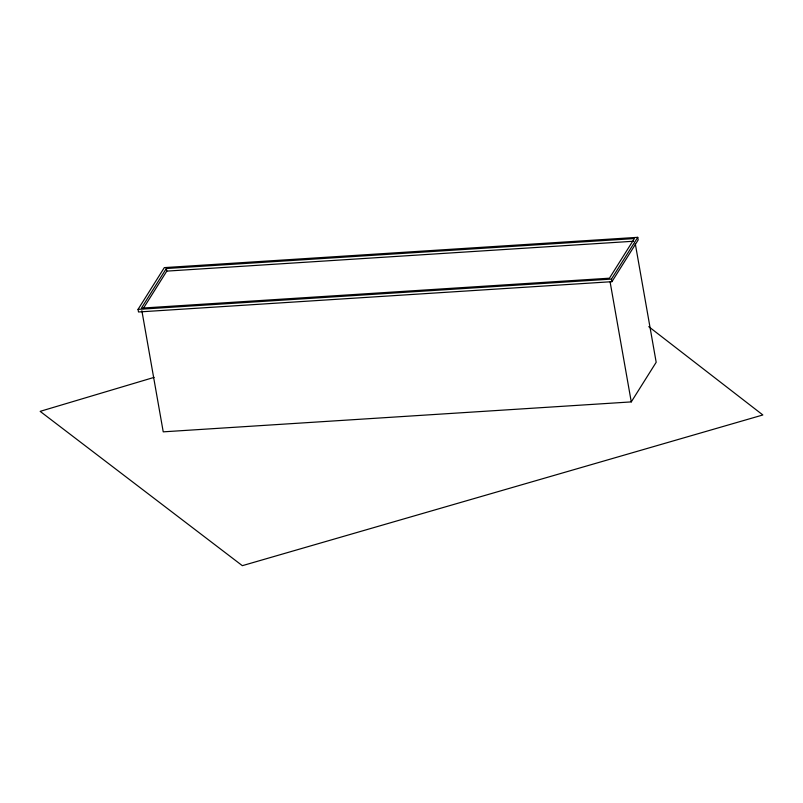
<?xml version="1.0" encoding="UTF-8"?>
<svg xmlns="http://www.w3.org/2000/svg" width="803" height="803" viewBox="0 0 803 803"><rect width="100%" height="100%" fill="white"/><g stroke="black" fill="none" stroke-linecap="round" stroke-linejoin="round"><path stroke-width="1.2" d="M138.046 309.376L164.324 267.61L637.743 237.327L638.194 239.916L611.926 281.682L138.507 311.976L138.046 309.376L611.464 279.083L637.743 237.327M166.341 268.513L141.418 308.131L609.447 278.189L634.37 238.571L166.341 268.513L166.793 271.113L143.185 308.643M141.87 310.731L163.23 431.843L631.268 401.901L656.181 362.283L635.263 243.61M154.126 377.37L40.15 411.357L242.335 565.673L762.85 414.97L648.744 326.66M166.793 271.113L633.577 241.241M611.464 279.083L611.926 281.682M610.119 282.004L631.268 401.901"/></g></svg>
